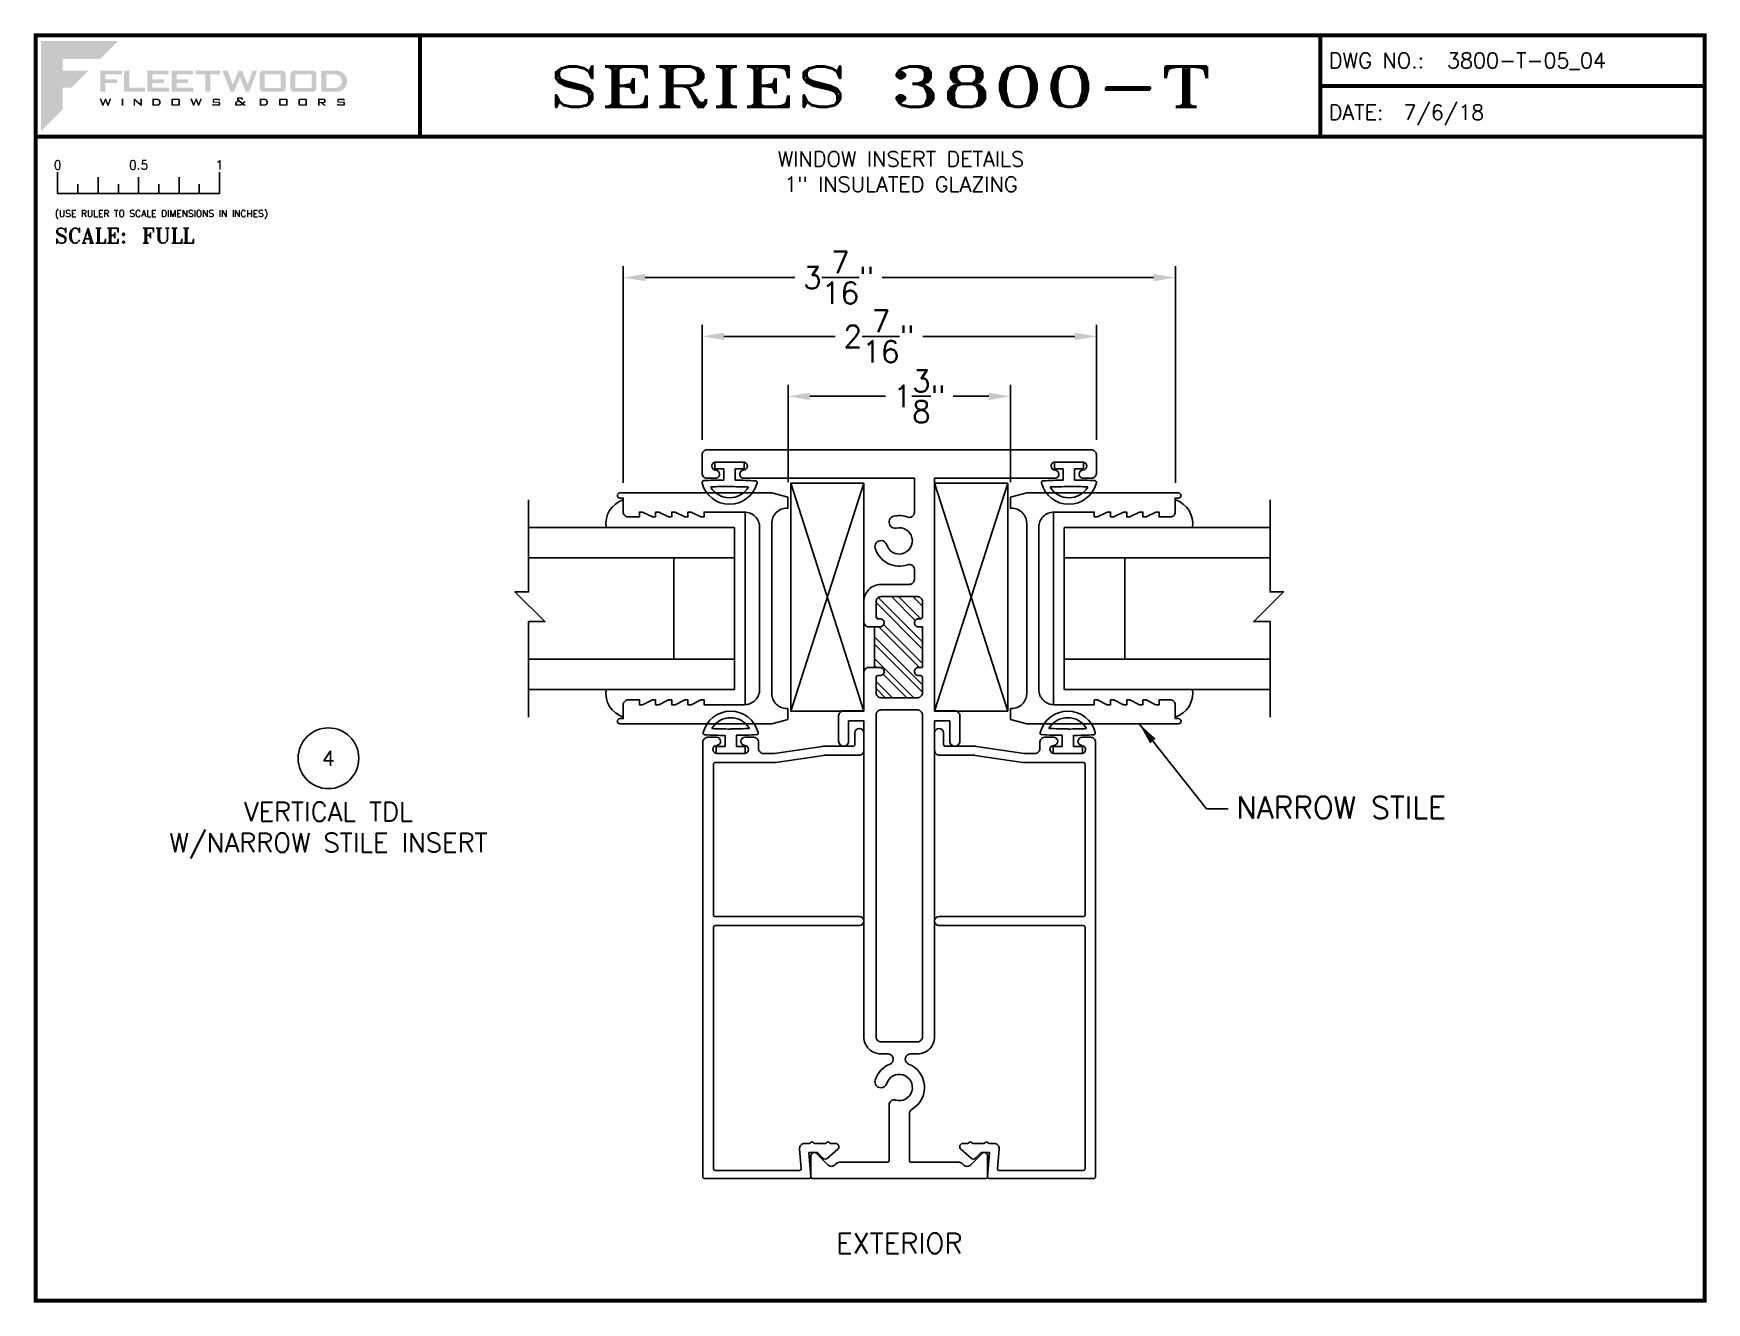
# Paper-space layout 'DETAIL 4' of a CAD drawing. Extents: x 0.1 to 10.5, y 0.1 to 7.9.
# The model-space entities are those that its viewports show. They can reach past a viewport. Long polylines and large blocks are cut down to what shows.
import ezdxf
from ezdxf.enums import TextEntityAlignment as Align

# ---------------------------------------------------------------- set-up
doc = ezdxf.new("R2010")
doc.units = 0
doc.header["$MEASUREMENT"] = 0
doc.layers.get('0').update_dxf_attribs({"linetype": 'CONTINUOUS'})
doc.layers.get('Defpoints').update_dxf_attribs({"linetype": 'CONTINUOUS'})
for name, color, linetype in [('Ballons', 7, 'CONTINUOUS'), ('DIM', 7, 'CONTINUOUS'), ('FRAME', 1, 'CONTINUOUS'), ('GEOMETRY', 1, 'CONTINUOUS'), ('GLASS', 7, 'CONTINUOUS'), ('GLASS-VINYL', 7, 'CONTINUOUS'), ('MISC.', 7, 'CONTINUOUS'), ('SASH', 5, 'CONTINUOUS'), ('TEXT', 7, 'CONTINUOUS')]:
    doc.layers.add(name, color=color, linetype=linetype)
doc.layers.add('vp', color=40, linetype='CONTINUOUS', plot=False)
doc.layers.get('vp').off()
doc.styles.add('ROMANS', font='romans')
doc.styles.add('ROMANT', font='romant')
doc.styles.add('SIMPLEX-094', font='simplex.shx', dxfattribs={"height": 0.094})
doc.styles.get("Standard").update_dxf_attribs({"font": 'simplex.shx'})
doc.dimstyles.new('FULL SCALE', dxfattribs={"dimscale": 0.75, "dimtxt": 0.18, "dimasz": 0.18, "dimexe": 0.09375, "dimexo": 0.125, "dimgap": 0.09, "dimtad": 0, "dimtih": 1, "dimtoh": 1, "dimdec": 4, "dimzin": 0, "dimdsep": 46, "dimlunit": 4, "dimtxsty": 'Standard', "dimcen": 0.09, "dimadec": 0, "dimazin": 0, "dimtfac": 1, "dimtdec": 4, "dimtofl": 0, "dimtmove": 0, "dimatfit": 3, "dimfxl": 0, "dimtolj": 1, "dimtzin": 0, "dimarcsym": 0})

# ---------------------------------------------------------------- blocks, each defined once
blk = doc.blocks.new('sectball')
blk.add_circle((0, 0), 0.125)
blk.add_attdef('NO', text='', height=0.062).set_placement((0, 0), align=Align.MIDDLE_CENTER)
for tag, p in [('LINE1', (0, -0.2588)), ('LINE2', (0, -0.3864)), ('LINE3', (0, -0.5214))]:
    blk.add_attdef(tag, text='', height=0.078).set_placement(p, align=Align.CENTER)
blk = doc.blocks.new('*D58')
at = {"layer": 'Defpoints', "color": 0}
for p in [(7.2, 6.411), (3.789, 5.049), (7.2, 5.049)]:
    blk.add_point(p, dxfattribs=at)
at = {"layer": 'DIM', "color": 0, "lineweight": -2}
for p, q in [((3.789, 5.143), (3.789, 6.481)), ((3.924, 6.411), (4.849, 6.411)), ((7.065, 6.411), (5.389, 6.411)), ((7.2, 5.143), (7.2, 6.481))]:
    blk.add_line(p, q, dxfattribs=at)
at = {"layer": 'DIM', "color": 0}
for points in [[(3.924, 6.434), (3.924, 6.389), (3.789, 6.411)], [(7.065, 6.434), (7.065, 6.389), (7.2, 6.411)]]:
    blk.add_solid(points, dxfattribs=at)
at = {"layer": 'DIM', "color": 0, "insert": (5.119, 6.411), "char_height": 0.135, "attachment_point": 5}
blk.add_mtext('\\A1;3{\\H1.000000x;\\S7/16;}"', dxfattribs=at)
blk = doc.blocks.new('*D59')
at = {"layer": 'Defpoints', "color": 0}
for p in [(6.713, 6.048), (4.276, 5.316), (6.713, 5.316)]:
    blk.add_point(p, dxfattribs=at)
at = {"layer": 'DIM', "color": 0, "lineweight": -2}
for p, q in [((4.276, 5.41), (4.276, 6.119)), ((6.713, 5.41), (6.713, 6.119)), ((4.411, 6.048), (5.099, 6.048)), ((6.578, 6.048), (5.639, 6.048))]:
    blk.add_line(p, q, dxfattribs=at)
at = {"layer": 'DIM', "color": 0}
for points in [[(4.411, 6.071), (4.411, 6.026), (4.276, 6.048)], [(6.578, 6.071), (6.578, 6.026), (6.713, 6.048)]]:
    blk.add_solid(points, dxfattribs=at)
at = {"layer": 'DIM', "color": 0, "insert": (5.369, 6.048), "char_height": 0.135, "attachment_point": 5}
blk.add_mtext('\\A1;2{\\H1.000000x;\\S7/16;}"', dxfattribs=at)
blk = doc.blocks.new('*D60')
at = {"layer": 'Defpoints', "color": 0}
for p in [(6.182, 5.678), (4.807, 5.054), (6.182, 5.054)]:
    blk.add_point(p, dxfattribs=at)
at = {"layer": 'DIM', "color": 0, "lineweight": -2}
for p, q in [((4.807, 5.148), (4.807, 5.748)), ((6.182, 5.148), (6.182, 5.748)), ((4.942, 5.678), (5.41, 5.678)), ((6.047, 5.678), (5.828, 5.678))]:
    blk.add_line(p, q, dxfattribs=at)
at = {"layer": 'DIM', "color": 0}
for points in [[(4.942, 5.7), (4.942, 5.655), (4.807, 5.678)], [(6.047, 5.7), (6.047, 5.655), (6.182, 5.678)]]:
    blk.add_solid(points, dxfattribs=at)
at = {"layer": 'DIM', "color": 0, "insert": (5.619, 5.678), "char_height": 0.135, "attachment_point": 5}
blk.add_mtext('\\A1;1{\\H1.000000x;\\S3/8;}"', dxfattribs=at)
blk = doc.blocks.new('Fleetwood_Logo_6-10-15')
h = blk.add_hatch(color=154)
h.dxf.hatch_style = 1
h.paths.add_polyline_path([(0.2526, -0.0017), (0.0019, -0.0017), (0.0019, -0.2942), (0.0725, -0.2236), (0.0725, -0.1535), (0.1007, -0.1535), (0.1567, -0.0976), (0.0725, -0.0976), (0.0725, -0.0596), (0.1946, -0.0596)])
h = blk.add_hatch(color=251)
h.dxf.hatch_style = 1
h.paths.add_polyline_path([(0.2487, -0.1256), (0.2112, -0.1256), (0.2112, -0.1102), (0.2647, -0.1102), (0.2647, -0.0976), (0.1946, -0.0976), (0.1946, -0.1667), (0.2112, -0.1667), (0.2112, -0.1377), (0.2487, -0.1377)])
h = blk.add_hatch(color=251)
h.dxf.hatch_style = 1
h.paths.add_polyline_path([(0.2886, -0.0976), (0.272, -0.0976), (0.272, -0.1667), (0.3401, -0.1667), (0.3401, -0.1535), (0.2886, -0.1535)])
h = blk.add_hatch(color=251)
h.dxf.hatch_style = 1
h.paths.add_polyline_path([(0.4175, -0.0976), (0.3474, -0.0976), (0.3474, -0.1667), (0.4185, -0.1667), (0.4185, -0.1534), (0.364, -0.1534), (0.364, -0.1377), (0.4015, -0.1377), (0.4015, -0.1256), (0.364, -0.1256), (0.364, -0.1102), (0.4175, -0.1102)])
h = blk.add_hatch(color=251)
h.dxf.hatch_style = 1
h.paths.add_polyline_path([(0.4965, -0.0976), (0.4264, -0.0976), (0.4264, -0.1667), (0.4975, -0.1667), (0.4975, -0.1534), (0.443, -0.1534), (0.443, -0.1377), (0.4804, -0.1377), (0.4804, -0.1256), (0.443, -0.1256), (0.443, -0.1102), (0.4965, -0.1102)])
h = blk.add_hatch(color=251)
h.dxf.hatch_style = 1
h.paths.add_polyline_path([(0.5842, -0.0976), (0.5054, -0.0976), (0.5054, -0.1102), (0.5365, -0.1102), (0.5365, -0.1667), (0.5531, -0.1667), (0.5531, -0.1102), (0.5842, -0.1102)])
h = blk.add_hatch(color=251)
h.dxf.hatch_style = 1
h.paths.add_polyline_path([(0.6089, -0.0976), (0.5921, -0.0976), (0.6188, -0.1667), (0.63, -0.1667), (0.6489, -0.1192), (0.6679, -0.1667), (0.6789, -0.1667), (0.7056, -0.0976), (0.6908, -0.0976), (0.6742, -0.1433), (0.6558, -0.0976), (0.6446, -0.0976), (0.6261, -0.1433)])
h = blk.add_hatch(color=251)
h.dxf.hatch_style = 1
h.paths.add_polyline_path([(0.7853, -0.0976), (0.726, -0.0976, 0.414214), (0.7133, -0.1102), (0.7133, -0.154, 0.414214), (0.726, -0.1667), (0.7853, -0.1667, 0.414214), (0.798, -0.154), (0.798, -0.1102, 0.414214)])
h.paths.add_polyline_path([(0.7819, -0.1102), (0.7819, -0.154), (0.7294, -0.154), (0.7294, -0.1102)], flags=16)
h = blk.add_hatch(color=251)
h.dxf.hatch_style = 1
h.paths.add_polyline_path([(0.8856, -0.0976), (0.8262, -0.0976, 0.414214), (0.8136, -0.1102), (0.8136, -0.154, 0.414214), (0.8262, -0.1667), (0.8856, -0.1667, 0.414214), (0.8982, -0.154), (0.8982, -0.1102, 0.414214)])
h.paths.add_polyline_path([(0.8822, -0.1102), (0.8822, -0.154), (0.8296, -0.154), (0.8296, -0.1102)], flags=16)
h = blk.add_hatch(color=251)
h.dxf.hatch_style = 1
h.paths.add_polyline_path([(0.9632, -0.0976), (0.914, -0.0976), (0.914, -0.1667), (0.9632, -0.1667, 1)])
h.paths.add_polyline_path([(0.9301, -0.1102), (0.9593, -0.1102, -1), (0.9593, -0.154), (0.9301, -0.154)], flags=16)
h = blk.add_hatch(color=7)
h.dxf.hatch_style = 1
h.paths.add_polyline_path([(0.2301, -0.1891), (0.2251, -0.1891), (0.2196, -0.2043), (0.2134, -0.1891), (0.2097, -0.1891), (0.2035, -0.2043), (0.1978, -0.1891), (0.1922, -0.1891), (0.2011, -0.2121), (0.2048, -0.2121), (0.2112, -0.1963), (0.2175, -0.2121), (0.2212, -0.2121)])
h = blk.add_hatch(color=7)
h.dxf.hatch_style = 1
h.paths.add_polyline_path([(0.2691, -0.1891), (0.2637, -0.1891), (0.2637, -0.2118), (0.2637, -0.2121), (0.2691, -0.2121)])
h = blk.add_hatch(color=7)
h.dxf.hatch_style = 1
h.paths.add_polyline_path([(0.3077, -0.1964), (0.3259, -0.2121), (0.3298, -0.2121), (0.3298, -0.1891), (0.325, -0.1891), (0.325, -0.2047), (0.3067, -0.1891), (0.3029, -0.1891), (0.3029, -0.2121), (0.3077, -0.2121)])
h = blk.add_hatch(color=7)
h.dxf.hatch_style = 1
h.paths.add_polyline_path([(0.3801, -0.1891), (0.3637, -0.1891), (0.3637, -0.2121), (0.3801, -0.2121, 1)])
h.paths.add_polyline_path([(0.3691, -0.2079), (0.3691, -0.1933), (0.3788, -0.1933, -1), (0.3788, -0.2079)], flags=16)
h = blk.add_hatch(color=7)
h.dxf.hatch_style = 1
h.paths.add_polyline_path([(0.4537, -0.2079), (0.4537, -0.1933, 0.414214), (0.4495, -0.1891), (0.4297, -0.1891, 0.414214), (0.4255, -0.1933), (0.4255, -0.2079, 0.414214), (0.4297, -0.2121), (0.4495, -0.2121, 0.414214)])
h.paths.add_polyline_path([(0.4308, -0.2079), (0.4308, -0.1933), (0.4484, -0.1933), (0.4484, -0.2079)], flags=16)
h = blk.add_hatch(color=7)
h.dxf.hatch_style = 1
h.paths.add_polyline_path([(0.5253, -0.1891), (0.5203, -0.1891), (0.5148, -0.2043), (0.5087, -0.1891), (0.5049, -0.1891), (0.4988, -0.2043), (0.493, -0.1891), (0.4874, -0.1891), (0.4963, -0.2121), (0.5001, -0.2121), (0.5064, -0.1963), (0.5127, -0.2121), (0.5164, -0.2121)])
h = blk.add_hatch(color=7)
h.dxf.hatch_style = 1
h.paths.add_polyline_path([(0.5801, -0.1891), (0.5643, -0.1891, 0.414214), (0.56, -0.1933), (0.56, -0.1981, 0.414214), (0.5643, -0.2024), (0.58, -0.2024), (0.58, -0.2078), (0.5637, -0.2078), (0.5637, -0.2052), (0.5591, -0.2062), (0.5591, -0.2078, 0.414214), (0.5634, -0.2121), (0.5805, -0.2121, 0.414214), (0.5848, -0.2078), (0.5848, -0.2024, 0.414214), (0.5805, -0.1982), (0.5648, -0.1982), (0.5648, -0.193), (0.5798, -0.193), (0.5798, -0.1958), (0.5843, -0.1948), (0.5843, -0.1933, 0.414214)])
h = blk.add_hatch(color=7)
h.dxf.hatch_style = 1
h.paths.add_polyline_path([(0.645, -0.1913, -0.222262), (0.6447, -0.1906), (0.6447, -0.1892), (0.6535, -0.1892), (0.6535, -0.193), (0.6587, -0.1918), (0.6587, -0.189, 0.414214), (0.6544, -0.1847), (0.6437, -0.1847, 0.414214), (0.6394, -0.189), (0.6394, -0.1922, 0.222262), (0.6407, -0.1948), (0.6415, -0.1955), (0.6345, -0.1998, 0.260684), (0.6329, -0.2027), (0.6329, -0.2078, 0.414214), (0.6372, -0.2121), (0.6514, -0.2121, 0.17577), (0.6536, -0.2113), (0.657, -0.2085), (0.6614, -0.2121), (0.6699, -0.2121), (0.6613, -0.2049), (0.6676, -0.1997), (0.6637, -0.1964), (0.6574, -0.2017)])
h.paths.add_polyline_path([(0.6532, -0.2052), (0.6509, -0.2072, -0.17577), (0.6502, -0.2074), (0.6382, -0.2074), (0.6382, -0.2033, -0.260684), (0.6387, -0.2025), (0.6451, -0.1985)], flags=16)
h = blk.add_hatch(color=7)
h.dxf.hatch_style = 1
h.paths.add_polyline_path([(0.7294, -0.1891), (0.713, -0.1891), (0.713, -0.2121), (0.7294, -0.2121, 1)])
h.paths.add_polyline_path([(0.7184, -0.2079), (0.7184, -0.1933), (0.7281, -0.1933, -1), (0.7281, -0.2079)], flags=16)
h = blk.add_hatch(color=7)
h.dxf.hatch_style = 1
h.paths.add_polyline_path([(0.8045, -0.2079), (0.8045, -0.1933, 0.414214), (0.8003, -0.1891), (0.7805, -0.1891, 0.414214), (0.7763, -0.1933), (0.7763, -0.2079, 0.414214), (0.7805, -0.2121), (0.8003, -0.2121, 0.414214)])
h.paths.add_polyline_path([(0.7816, -0.2079), (0.7816, -0.1933), (0.7992, -0.1933), (0.7992, -0.2079)], flags=16)
h = blk.add_hatch(color=7)
h.dxf.hatch_style = 1
h.paths.add_polyline_path([(0.8678, -0.2079), (0.8678, -0.1933, 0.414214), (0.8636, -0.1891), (0.8438, -0.1891, 0.414214), (0.8396, -0.1933), (0.8396, -0.2079, 0.414214), (0.8438, -0.2121), (0.8636, -0.2121, 0.414214)])
h.paths.add_polyline_path([(0.8449, -0.2079), (0.8449, -0.1933), (0.8624, -0.1933), (0.8624, -0.2079)], flags=16)
h = blk.add_hatch(color=7)
h.dxf.hatch_style = 1
h.paths.add_polyline_path([(0.9277, -0.1993), (0.9277, -0.1933, 0.414214), (0.9235, -0.1891), (0.9028, -0.1891), (0.9028, -0.2121), (0.9082, -0.2121), (0.9082, -0.2035), (0.9131, -0.2035), (0.9224, -0.2121), (0.9303, -0.2121), (0.9197, -0.2035), (0.9235, -0.2035, 0.414214)])
h.paths.add_polyline_path([(0.9082, -0.1993), (0.9082, -0.1933), (0.9214, -0.1933, -0.414214), (0.9224, -0.1943), (0.9224, -0.1983, -0.414214), (0.9214, -0.1993)], flags=16)
h = blk.add_hatch(color=7)
h.dxf.hatch_style = 1
h.paths.add_polyline_path([(0.9867, -0.1982), (0.971, -0.1982), (0.971, -0.193), (0.9859, -0.193), (0.9859, -0.1958), (0.9905, -0.1948), (0.9905, -0.1933, 0.414214), (0.9863, -0.1891), (0.9705, -0.1891, 0.414214), (0.9662, -0.1933), (0.9662, -0.1981, 0.414214), (0.9705, -0.2024), (0.9862, -0.2024), (0.9862, -0.2078), (0.9699, -0.2078), (0.9699, -0.2052), (0.9653, -0.2062), (0.9653, -0.2078, 0.414214), (0.9696, -0.2121), (0.9867, -0.2121, 0.414214), (0.991, -0.2078), (0.991, -0.2024, 0.414214)])
blk = doc.blocks.new('A-SIZE_L')
for p, q in [((8.095, 7.907), (8.095, 7.282)), ((8.095, 7.594), (10.47, 7.594)), ((0.157, 7.282), (10.47, 7.282))]:
    blk.add_line(p, q)
at = {"const_width": 0.025}
for points in [[(0.157, 7.907), (10.47, 7.907), (10.47, 0.093), (0.157, 0.093), (0.157, 7.907)], [(2.532, 7.907), (2.532, 7.282)], [(8.095, 7.907), (8.095, 7.282)], [(8.095, 7.594), (10.47, 7.594)], [(0.157, 7.282), (10.47, 7.282)]]:
    blk.add_lwpolyline(points, dxfattribs=at)
at = {"xscale": 1.898091133004928, "yscale": 1.898091133004928, "zscale": 1.898091133004928}
blk.add_blockref('Fleetwood_Logo_6-10-15', (0.188, 7.875), dxfattribs=at)
for s, style, p in [('DWG NO.:', 'SIMPLEX-094', (8.149, 7.705)), ('DATE:', 'SIMPLEX-094', (8.148, 7.385)), ('SCALE:', 'ROMANT', (0.276, 6.623))]:
    blk.add_text(s, height=0.094, dxfattribs=dict(style=style)).set_placement(p)
for tag, p, style in [('DWG_NO', (8.878, 7.705), 'SIMPLEX-094'), ('DATE', (8.609, 7.385), 'SIMPLEX-094'), ('SCALE', (0.814, 6.623), 'ROMANT')]:
    blk.add_attdef(tag, p, '', height=0.094, dxfattribs=dict(style=style))
for tag, height, style, width, p, p2 in [('DWG_NO', 0.094, 'SIMPLEX-094', 2.60233, (8.876, 7.704), (10.367, 7.704)), ('PRODUCT', 0.25, 'ROMANT', 2.260212, (3.282, 7.465), (7.345, 7.465))]:
    blk.add_attdef(tag, text='', height=height, dxfattribs=dict(style=style, width=width)).set_placement(p, p2, align=Align.FIT)
blk = doc.blocks.new('Full')
for p, q in [((0.137, -0.219), (0.137, -0.35)), ((0.262, -0.294), (0.262, -0.35)), ((0.387, -0.249), (0.387, -0.35)), ((0.512, -0.294), (0.512, -0.35)), ((0.637, -0.249), (0.637, -0.35)), ((0.762, -0.294), (0.762, -0.35)), ((0.887, -0.249), (0.887, -0.35)), ((1.012, -0.294), (1.012, -0.35)), ((1.137, -0.219), (1.137, -0.35)), ((0.137, -0.35), (1.137, -0.35))]:
    blk.add_line(p, q)
for s, p in [('0', (0.137, -0.219)), ('0.5', (0.637, -0.219)), ('1', (1.137, -0.219))]:
    blk.add_text(s, height=0.055).set_placement(p, align=Align.BOTTOM_CENTER)
at = {"style": 'ROMANS'}
blk.add_text('(USE RULER TO SCALE DIMENSIONS IN INCHES)', height=0.04115, dxfattribs=at).set_placement((0.12, -0.495))
blk = doc.blocks.new('3008 FIXED STILE')
blk.add_lwpolyline([(-1.038, 0.713), (-1.002, 0.713), (-0.1, 0.713), (0, 0.686), (0, 0.619), (-0.006, 0.619, 0.414214), (-0.1, 0.525), (-0.1, -0.525, 0.414214), (-0.006, -0.619), (0, -0.619), (0, -0.686), (-0.1, -0.713), (-1.038, -0.713, -0.999996), (-1.038, -0.681), (-1.018, -0.681), (-1.018, -0.596, -0.414214), (-0.987, -0.565), (-0.918, -0.565), (-0.918, -0.595), (-0.898, -0.595), (-0.838, -0.565), (-0.818, -0.565), (-0.818, -0.595), (-0.798, -0.595), (-0.738, -0.565), (-0.718, -0.565), (-0.718, -0.595), (-0.698, -0.595), (-0.638, -0.565), (-0.618, -0.565), (-0.618, -0.595), (-0.598, -0.595), (-0.538, -0.565), (-0.518, -0.565), (-0.518, -0.595), (-0.269, -0.595, 0.414214), (-0.175, -0.501), (-0.175, 0.501, 0.414214), (-0.269, 0.595), (-0.518, 0.595), (-0.518, 0.565), (-0.538, 0.565), (-0.598, 0.595), (-0.618, 0.595), (-0.618, 0.565), (-0.638, 0.565), (-0.698, 0.595), (-0.718, 0.595), (-0.718, 0.565), (-0.738, 0.565), (-0.798, 0.595), (-0.818, 0.595), (-0.818, 0.565), (-0.838, 0.565), (-0.898, 0.595), (-0.918, 0.595), (-0.918, 0.565), (-0.987, 0.565, -0.414214), (-1.018, 0.596), (-1.018, 0.681), (-1.038, 0.681, -0.999996), (-1.038, 0.713)], format="xyb")
blk = doc.blocks.new('25031')
at = {"layer": 'GEOMETRY', "color": 5}
for p, q in [((-0.035, 0.112), (-0.035, 0.042)), ((0.035, 0.042), (0.035, 0.112)), ((-0.035, 0.042), (-0.09, 0.042)), ((-0.09, 0.042), (-0.09, 0)), ((-0.09, 0), (0.09, 0)), ((0.09, 0.042), (0.035, 0.042)), ((0.09, 0), (0.09, 0.042))]:
    blk.add_line(p, q, dxfattribs=at)
for centre, radius, start, end in [((0, 0.086), 0.175, 14.1622, 165.8685), ((0, 0.086), 0.135, 30.4808, 149.5259), ((-0.16, 0.126), 0.01, 165.8685, 267.1063), ((0, 3.29), 3.179, 267.1063, 269.3654), ((0, 3.29), 3.139, 267.8759, 269.9963), ((0.005, 3.056), 2.904, 269.9005, 272.1922), ((0.005, 3.056), 2.944, 270.5829, 273.0223), ((0.16, 0.126), 0.01, 273.0223, 14.1622)]:
    blk.add_arc(centre, radius, start, end, dxfattribs=at)

msp = doc.modelspace()

# ---------------------------------------------------------------- hatches: boundary and pattern name
h = msp.add_hatch()
h.set_pattern_fill('ANSI32', color=256, scale=0.25, angle=90, style=0)
h.set_pattern_definition([(135, (-11.141125, -23.12155), (-0.06629126, -0.06629126), []), (135, (-11.141125, -23.07736), (-0.06629126, -0.06629126), [])])
h.paths.add_polyline_path([(7.612, -14.676), (7.612, -14.425), (7.587, -14.425, -1), (7.587, -14.375), (7.602, -14.375, 0.414214), (7.612, -14.365), (7.612, -14.269, 0.414214), (7.581, -14.238), (7.356, -14.238, 0.414214), (7.325, -14.269), (7.325, -14.365, 0.414214), (7.335, -14.375), (7.35, -14.375, -1), (7.35, -14.425), (7.316, -14.425), (7.316, -14.676), (7.35, -14.676, -1), (7.35, -14.726), (7.335, -14.726, 0.414214), (7.325, -14.736), (7.325, -14.832, 0.414214), (7.356, -14.863), (7.581, -14.863, 0.414214), (7.612, -14.832), (7.612, -14.736, 0.414214), (7.602, -14.726), (7.587, -14.726, -1), (7.587, -14.676)])

# ---------------------------------------------------------------- linework, layer by layer
at = {"layer": 'FRAME'}
for points in [[(8.656, -13.507, 0.414214), (8.687, -13.476), (8.687, -13.363, 0.414214), (8.656, -13.332), (7.469, -13.332), (6.281, -13.332, 0.414214), (6.25, -13.363), (6.25, -13.476, 0.414214), (6.281, -13.507), (6.333, -13.507, 0.414214), (6.358, -13.482, 0.399638), (6.334, -13.457, -0.399638), (6.31, -13.432), (6.31, -13.432, -0.414214), (6.335, -13.407), (6.505, -13.407, -0.414214), (6.53, -13.432), (6.53, -13.432, -0.399638), (6.507, -13.457, 0.399638), (6.483, -13.482, 0.414214), (6.508, -13.507), (6.559, -13.507), (7.562, -13.507), (7.562, -13.718, -0.517938), (7.521, -13.747, 0.142368), (7.434, -13.742, 0.510157), (7.411, -13.797), (7.411, -13.798, 0.323599), (7.451, -13.815, -2.284894), (7.391, -13.918, 0.323599), (7.357, -13.892), (7.356, -13.892, 0.510157), (7.32, -13.94, 0.42659), (7.521, -14.041, -0.517938), (7.562, -14.07), (7.562, -14.132, -0.414214), (7.531, -14.163), (7.356, -14.163, 0.414214), (7.25, -14.269), (7.25, -14.394, 0.414214), (7.281, -14.425), (7.35, -14.425, 0.414214), (7.375, -14.4, 0.414214), (7.35, -14.375), (7.335, -14.375, -0.414214), (7.325, -14.365), (7.325, -14.269, -0.414214), (7.356, -14.238), (7.581, -14.238, -0.414214), (7.612, -14.269), (7.612, -14.365, -0.414214), (7.602, -14.375), (7.587, -14.375, 0.414214), (7.562, -14.4, 0.414214), (7.587, -14.425), (7.602, -14.425), (7.612, -14.425), (7.612, -14.676), (7.602, -14.676), (7.587, -14.676, 0.414214), (7.562, -14.701, 0.414214), (7.587, -14.726), (7.602, -14.726, -0.414214), (7.612, -14.736), (7.612, -14.832, -0.414214), (7.581, -14.863), (7.356, -14.863, -0.414214), (7.325, -14.832), (7.325, -14.736, -0.414214), (7.335, -14.726), (7.35, -14.726, 0.414214), (7.375, -14.701, 0.414214), (7.35, -14.676), (7.281, -14.676, 0.414214), (7.25, -14.707), (7.25, -14.934, -0.414214), (7.24, -14.944), (7.125, -14.944, 0.414214), (7.094, -14.975), (7.094, -15.131, 0.414214), (7.125, -15.162, 0.414214), (7.156, -15.131), (7.156, -15.006), (7.25, -15.006), (7.25, -16.957, 0.414214), (7.356, -17.063), (7.4, -17.063, -0.414214), (7.431, -17.094), (7.431, -17.096, -0.308174), (7.412, -17.125, 0.227368), (7.32, -17.224, 0.502305), (7.356, -17.272, 0.326072), (7.391, -17.246, -2.386509), (7.446, -17.348, 0.500407), (7.406, -17.378), (7.406, -17.722, -0.414214), (7.396, -17.732), (7.099, -17.732, 0.237131), (7.074, -17.745, -0.457629), (7.028, -17.748), (6.957, -17.678, 0.668179), (6.923, -17.692), (6.923, -17.822, 0.414214), (6.933, -17.832), (7.469, -17.832), (8.004, -17.832, 0.414214), (8.014, -17.822), (8.014, -17.692, 0.668179), (7.98, -17.678), (7.91, -17.748, -0.457629), (7.863, -17.745, 0.237131), (7.838, -17.732), (7.541, -17.732, -0.414214), (7.531, -17.722), (7.531, -17.432, -0.267949), (7.547, -17.405, 0.627979), (7.526, -17.125, -0.308174), (7.506, -17.096), (7.506, -17.094, -0.414214), (7.537, -17.063), (7.581, -17.063, 0.414214), (7.687, -16.957), (7.687, -15.006), (7.781, -15.006), (7.781, -15.131, 0.414214), (7.812, -15.162, 0.414214), (7.843, -15.131), (7.843, -14.975, 0.414214), (7.812, -14.944), (7.687, -14.944), (7.687, -13.507), (8.378, -13.507), (8.43, -13.507, 0.414214), (8.455, -13.482, 0.399638), (8.431, -13.457, -0.399638), (8.407, -13.432), (8.407, -13.432, -0.414214), (8.432, -13.407), (8.602, -13.407, -0.414214), (8.627, -13.432), (8.627, -13.432, -0.399638), (8.604, -13.457, 0.399638), (8.58, -13.482), (8.58, -13.482, 0.414214), (8.605, -13.507)], [(7.612, -16.957, -0.414214), (7.581, -16.988), (7.356, -16.988, -0.414214), (7.325, -16.957), (7.325, -14.969, -0.414214), (7.356, -14.938), (7.581, -14.938, -0.414214), (7.612, -14.969)], [(6.33, -17.782), (6.853, -17.782, 0.440011), (6.863, -17.771), (6.852, -17.65, -0.440011), (6.883, -17.616), (6.912, -17.616, 0.267949), (6.92, -17.611, -0.57735), (6.938, -17.611, 0.267949), (6.946, -17.616), (7.012, -17.616, 0.267949), (7.02, -17.611, -0.57735), (7.038, -17.611, 0.267949), (7.046, -17.616), (7.075, -17.616, -0.691708), (7.089, -17.651), (7.025, -17.707, -0.395486), (6.997, -17.706), (6.963, -17.672), (6.91, -17.672), (6.923, -17.821, -0.440011), (6.913, -17.832), (6.265, -17.832, -0.414214), (6.255, -17.822), (6.255, -15.138, -0.414214), (6.286, -15.107), (6.34, -15.107, -0.975), (6.341, -15.157, 0.975), (6.342, -15.207), (6.512, -15.207, 0.975), (6.514, -15.157, -0.975), (6.515, -15.107), (6.568, -15.107, -0.414214), (6.599, -15.138), (6.599, -15.176, 0.414214), (6.63, -15.207), (6.693, -15.207, 0.035412), (6.698, -15.207), (6.992, -15.163, -0.035412), (7.004, -15.162), (7.184, -15.162, 0.414214), (7.194, -15.152), (7.194, -15.08, -1), (7.25, -15.08), (7.25, -15.187, -0.414214), (7.219, -15.218), (7.004, -15.218, 0.035412), (7, -15.219), (6.706, -15.262, -0.035412), (6.693, -15.263), (6.33, -15.263, 0.414214), (6.32, -15.273), (6.32, -16.204, 0.414214), (6.33, -16.214), (7.222, -16.214, -1), (7.222, -16.27), (6.33, -16.27, 0.414214), (6.32, -16.28), (6.32, -17.772, 0.414214)], [(8.607, -17.782), (8.085, -17.782, -0.440011), (8.075, -17.771), (8.086, -17.65, 0.440011), (8.055, -17.616), (8.026, -17.616, -0.267949), (8.017, -17.611, 0.57735), (8, -17.611, -0.267949), (7.991, -17.616), (7.926, -17.616, -0.267949), (7.917, -17.611, 0.57735), (7.9, -17.611, -0.267949), (7.891, -17.616), (7.862, -17.616, 0.691708), (7.849, -17.651), (7.913, -17.707, 0.395486), (7.94, -17.706), (7.974, -17.672), (8.027, -17.672), (8.014, -17.821, 0.440011), (8.024, -17.832), (8.672, -17.832, 0.414214), (8.682, -17.822), (8.682, -15.138, 0.414214), (8.651, -15.107), (8.598, -15.107, 0.975), (8.597, -15.157, -0.975), (8.595, -15.207), (8.425, -15.207, -0.975), (8.424, -15.157, 0.975), (8.423, -15.107), (8.369, -15.107, 0.414214), (8.338, -15.138), (8.338, -15.176, -0.414214), (8.307, -15.207), (8.244, -15.207, -0.035412), (8.24, -15.207), (7.946, -15.163, 0.035412), (7.933, -15.162), (7.753, -15.162, -0.414214), (7.743, -15.152), (7.743, -15.08, 1), (7.687, -15.08), (7.687, -15.187, 0.414214), (7.718, -15.218), (7.933, -15.218, -0.035412), (7.938, -15.219), (8.232, -15.262, 0.035412), (8.244, -15.263), (8.607, -15.263, -0.414214), (8.617, -15.273), (8.617, -16.204, -0.414214), (8.607, -16.214), (7.715, -16.214, 1), (7.715, -16.27), (8.607, -16.27, -0.414214), (8.617, -16.28), (8.617, -17.772, -0.414214)]]:
    msp.add_lwpolyline(points, format="xyb", close=True, dxfattribs=at)
at = {"layer": 'GLASS'}
for p, q in [((7.25, -13.537), (6.798, -13.537)), ((7.25, -13.537), (6.798, -14.945)), ((7.25, -14.945), (6.798, -13.537)), ((7.25, -14.945), (7.25, -13.537)), ((7.687, -13.537), (8.139, -13.537)), ((7.687, -14.945), (8.139, -13.537)), ((7.687, -13.537), (8.139, -14.945)), ((7.687, -14.945), (7.687, -13.537)), ((6.798, -14.945), (7.25, -14.945)), ((8.139, -14.945), (7.687, -14.945))]:
    msp.add_line(p, q, dxfattribs=at)
at = {"layer": 'GLASS-VINYL', "color": 7}
for p, q in [((6.516, -14.906), (6.516, -13.716)), ((8.422, -14.906), (8.422, -13.716)), ((5.178, -13.811), (6.451, -13.811)), ((6.451, -13.811), (6.451, -14.811)), ((9.76, -13.811), (8.487, -13.811)), ((8.487, -13.811), (8.487, -14.811)), ((5.178, -13.999), (6.451, -13.999)), ((6.076, -13.999), (6.076, -14.624)), ((9.76, -13.999), (8.487, -13.999)), ((8.862, -13.999), (8.862, -14.624)), ((5.178, -14.624), (6.451, -14.624)), ((9.76, -14.624), (8.487, -14.624)), ((5.178, -14.811), (6.451, -14.811)), ((9.76, -14.811), (8.487, -14.811))]:
    msp.add_line(p, q, dxfattribs=at)
for centre, start, end in [((5.809, -13.787), 107.3542, 189.2403), ((9.129, -13.787), 350.7597, 72.6458), ((5.809, -14.836), 170.7597, 252.6458), ((9.129, -14.836), 287.3542, 9.2403)]:
    msp.add_arc(centre, 0.153, start, end, dxfattribs=at)
at = {"layer": 'MISC.'}
for points in [[(5.178, -14.982), (5.178, -14.393), (5.279, -14.393), (5.094, -14.209), (5.178, -14.209), (5.178, -13.641)], [(9.76, -14.982), (9.76, -14.393), (9.659, -14.393), (9.843, -14.209), (9.76, -14.209), (9.76, -13.641)]]:
    msp.add_lwpolyline(points, dxfattribs=at)
at = {"layer": 'TEXT'}
for p, q in [((6.798, -13.537), (6.798, -14.945)), ((8.139, -13.537), (8.139, -14.945)), ((7.316, -14.425), (7.316, -14.676))]:
    msp.add_line(p, q, dxfattribs=at)

# ---------------------------------------------------------------- block references
at = {"layer": 'SASH'}
msp.add_blockref('3008 FIXED STILE', (6.781, -14.311), dxfattribs=at)
at = {"layer": 'SASH', "xscale": -1}
msp.add_blockref('3008 FIXED STILE', (8.156, -14.311), dxfattribs=at)
at = {"layer": 'TEXT', "xscale": -1, "rotation": 180}
msp.add_blockref('25031', (6.42, -13.407), dxfattribs=at)
at = {"layer": 'TEXT', "rotation": 180}
msp.add_blockref('25031', (8.517, -13.407), dxfattribs=at)
at = {"layer": 'TEXT'}
msp.add_blockref('25031', (6.427, -15.207), dxfattribs=at)
at = {"layer": 'TEXT', "xscale": -1}
msp.add_blockref('25031', (8.51, -15.207), dxfattribs=at)

psp = doc.layouts.new('DETAIL 4')

# ---------------------------------------------------------------- block references
at = {"layer": 'Ballons'}
ref = psp.add_blockref('A-SIZE_L', (0, 0), dxfattribs=at)
ref.add_attrib('DATE', '7/6/18', (8.60916, 7.38469), dxfattribs={"layer": '0', "height": 0.094, "style": 'SIMPLEX-094'})
ref.add_attrib('SCALE', 'FULL', (0.81442, 6.62314), dxfattribs={"layer": '0', "height": 0.094, "style": 'ROMANT'})
ref.add_attrib('PRODUCT', 'SERIES 3800-T', dxfattribs={"layer": '0', "height": 0.25, "style": 'ROMANT', "width": 1.324706}).set_placement((3.32575, 7.46527), (7.42603, 7.46527), align=Align.FIT)
ref.add_attrib('DWG_NO', '3800-T-05_04', (8.87809, 7.70479), dxfattribs={"layer": '0', "height": 0.094, "style": 'SIMPLEX-094'})
psp.add_blockref('Full', (0.15675, 7.2815), dxfattribs=at)
at = {"layer": 'TEXT', "xscale": 1.5, "yscale": 1.5, "zscale": 1.5}
psp.add_blockref('sectball', (1.96684, 3.44238), dxfattribs=at).add_auto_attribs({'NO': '4', 'LINE1': 'VERTICAL TDL', 'LINE2': 'W/NARROW STILE INSERT'})

# ---------------------------------------------------------------- texts
at = {"layer": 'DIM', "insert": (7.57639, 3.20559), "char_height": 0.135, "attachment_point": 1}
psp.add_mtext('NARROW STILE', dxfattribs=at)
at = {"layer": 'TEXT', "insert": (5.50438, 7.06563), "char_height": 0.094, "width": 5.1807452, "attachment_point": 5}
psp.add_mtext('WINDOW INSERT DETAILS\\P1" INSULATED GLAZING', dxfattribs=at)
at = {"layer": 'TEXT', "color": 7, "insert": (5.49415, 0.44698), "char_height": 0.125, "width": 1.0667, "attachment_point": 5}
psp.add_mtext('EXTERIOR', dxfattribs=at)

# ---------------------------------------------------------------- dimensions: what is measured, and where the dimension line sits
at = {"layer": 'DIM'}
for base, p1, p2, picture, middle in [((7.19965, 6.41107), (3.78865, 5.0488), (7.19965, 5.0488), '*D58', (5.11915, 6.41107)), ((6.71265, 6.04822), (4.27565, 5.31598), (6.71265, 5.31598), '*D59', (5.36915, 6.04822)), ((6.18165, 5.6777), (4.80665, 5.05401), (6.18165, 5.05401), '*D60', (5.61915, 5.6777))]:
    dim = psp.add_linear_dim(base=base, p1=p1, p2=p2, dimstyle='FULL SCALE', override={"dimlfac": -1}, dxfattribs=at)
    dim.commit()
    dim.dimension.update_dxf_attribs({"geometry": picture, "text_midpoint": middle, "dimtype": 160})

# ---------------------------------------------------------------- leaders
at = {"layer": 'DIM', "annotation_type": 0, "has_hookline": 1, "hookline_direction": 0, "text_width": 1.45929}
psp.add_leader([(6.97742, 3.6548), (7.39185, 3.13009), (7.52685, 3.13009)], dimstyle='FULL SCALE', override={"dimgap": 0.039, "dimtad": 0}, dxfattribs=at)

# ---------------------------------------------------------------- viewports
at = {"layer": 'vp'}
psp.add_viewport(center=(5.42641, 3.07413), size=(5.23073, 4.8003821), view_center_point=(7.40106, -15.60504), view_height=4.8003819, dxfattribs=at)

doc.saveas('drawing.dxf')
